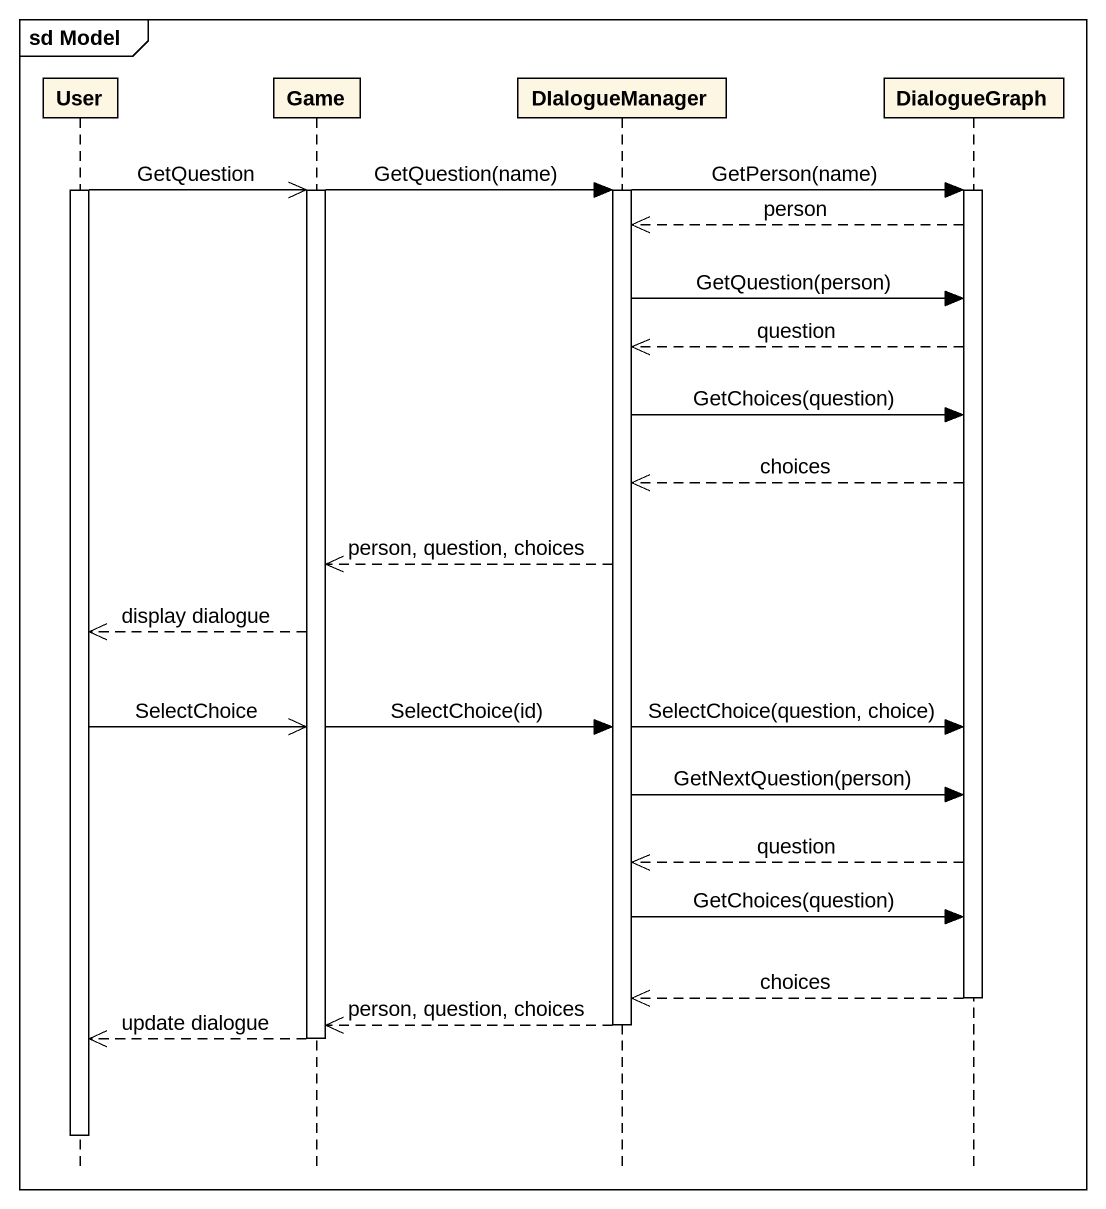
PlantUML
@startuml
mainframe sd Model
hide footbox
participant User
participant Game
participant DIalogueManager
participant DialogueGraph

activate User
User ->> Game : GetQuestion
Game -> DIalogueManager : GetQuestion(name)
DIalogueManager -> DialogueGraph : GetPerson(name)
activate Game
activate DIalogueManager
activate DialogueGraph
DialogueGraph -->> DIalogueManager : person
DIalogueManager -> DialogueGraph : GetQuestion(person)
DialogueGraph -->> DIalogueManager : question
DIalogueManager -> DialogueGraph : GetChoices(question)
DialogueGraph -->> DIalogueManager : choices
DIalogueManager -->> Game : person, question, choices
Game -->> User : display dialogue
User ->> Game : SelectChoice
Game -> DIalogueManager : SelectChoice(id)
DIalogueManager -> DialogueGraph : SelectChoice(question, choice)
DIalogueManager -> DialogueGraph : GetNextQuestion(person)
DialogueGraph -->> DIalogueManager : question
DIalogueManager -> DialogueGraph : GetChoices(question)
DialogueGraph -->> DIalogueManager : choices
deactivate DialogueGraph
DIalogueManager -->> Game : person, question, choices
deactivate DIalogueManager
Game -->> User : update dialogue
deactivate Game
deactivate User
@enduml
